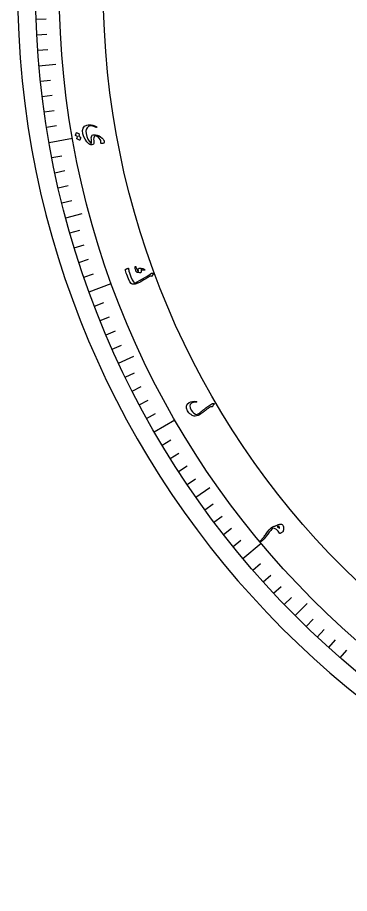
# Model space of a CAD drawing. Header units: millimetres. Extents: x -81 to 81, y -80 to 113.
# Drawn here: x -80.5 to -50.9, y -80.5 to -2.6 of the extents above; entities that cross this region are included whole.
import ezdxf

# ---------------------------------------------------------------- set-up
doc = ezdxf.new("R2010")
doc.units = ezdxf.units.MM
for name, color, linetype in [('CUT_OUTER', 1, 'Continuous'), ('ENGRAVE', 7, 'Continuous'), ('ENGRAVE_FINE', 8, 'Continuous'), ('TEXT', 5, 'Continuous')]:
    doc.layers.add(name, color=color, linetype=linetype)

msp = doc.modelspace()

# ---------------------------------------------------------------- linework, layer by layer
at = {"layer": 'CUT_OUTER'}
msp.add_arc((0, 0), 80.5, 180, 0, dxfattribs=at)
at = {"layer": 'ENGRAVE'}
for points in [[(-78.5898, -6.8757), (-77.0862, -6.7442)], [(-77.6915, -13.6991), (-75.6105, -13.3322)], [(-76.2019, -20.4182), (-74.7439, -20.0276)], [(-74.1324, -26.982), (-72.1467, -26.2592)], [(-71.4986, -33.3404), (-70.1307, -32.7025)], [(-68.3207, -39.445), (-66.4907, -38.3884)], [(-64.6229, -45.2494), (-63.3865, -44.3837)], [(-60.4332, -50.7095), (-58.8145, -49.3512)], [(-55.7837, -55.7837), (-54.7164, -54.7164)]]:
    msp.add_lwpolyline(points, dxfattribs=at)
for radius in [78.89, 78.89, 76.7769, 72.8525, 72.8525]:
    msp.add_circle((0, 0), radius, dxfattribs=at)
at = {"layer": 'ENGRAVE_FINE'}
for points in [[(-78.8419, -2.7532), (-77.9369, -2.7216)], [(-78.7819, -4.1288), (-77.8775, -4.0814)], [(-78.6978, -5.5031), (-77.7944, -5.4399)], [(-78.4578, -8.2463), (-77.5572, -8.1516)], [(-78.302, -9.6143), (-77.4031, -9.5039)], [(-78.1222, -10.9794), (-77.2254, -10.8533)], [(-77.9187, -12.3411), (-77.0243, -12.1994)], [(-77.4406, -15.0529), (-76.5516, -14.8801)], [(-77.1661, -16.4022), (-76.2802, -16.2139)], [(-76.8681, -17.7464), (-75.9856, -17.5427)], [(-76.5466, -19.0852), (-75.6679, -18.8661)], [(-75.8339, -21.745), (-74.9634, -21.4954)], [(-75.4429, -23.0652), (-74.5768, -22.8004)], [(-75.0288, -24.3784), (-74.1675, -24.0985)], [(-74.592, -25.6841), (-73.7357, -25.3892)], [(-73.6502, -28.2716), (-72.8047, -27.9471)], [(-73.1455, -29.5527), (-72.3059, -29.2135)], [(-72.6186, -30.8248), (-71.785, -30.4709)], [(-72.0696, -32.0875), (-71.2423, -31.7191)], [(-70.9059, -34.5831), (-70.0919, -34.1861)], [(-70.2915, -35.8153), (-69.4846, -35.4042)], [(-69.6557, -37.0366), (-68.8561, -36.6114)], [(-68.9987, -38.2466), (-68.2067, -37.8076)], [(-67.6219, -40.6314), (-66.8457, -40.1649)], [(-66.9025, -41.8053), (-66.1345, -41.3254)], [(-66.1627, -42.9666), (-65.4032, -42.4733)], [(-65.4028, -44.1147), (-64.652, -43.6083)], [(-63.8234, -46.3704), (-63.0907, -45.8381)], [(-63.0044, -47.4772), (-62.2811, -46.9322)], [(-62.1662, -48.5695), (-61.4525, -48.012)], [(-61.309, -49.6471), (-60.6052, -49.0772)], [(-59.539, -51.7565), (-58.8556, -51.1624)], [(-58.6267, -52.7877), (-57.9537, -52.1817)], [(-57.6965, -53.8029), (-57.0342, -53.1852)], [(-56.7487, -54.8016), (-56.0973, -54.1725)], [(-54.8016, -56.7487), (-54.1725, -56.0973)], [(-53.8029, -57.6965), (-53.1852, -57.0342)], [(-52.7877, -58.6267), (-52.1817, -57.9537)], [(-51.7565, -59.539), (-51.1624, -58.8556)]]:
    msp.add_lwpolyline(points, dxfattribs=at)
at = {"layer": 'TEXT'}
for points in [[(-73.0873, -13.7373), (-73.0736, -13.6394), (-73.0915, -13.5363), (-73.1409, -13.428), (-73.2217, -13.3142), (-73.2915, -13.2453), (-73.3695, -13.1913), (-73.4559, -13.1524), (-73.5507, -13.1286), (-73.5689, -13.1277), (-73.5872, -13.1306), (-73.6056, -13.1372), (-73.6241, -13.1476), (-73.6771, -13.2041), (-73.7096, -13.2888), (-73.7213, -13.4017), (-73.7121, -13.5429), (-73.7014, -13.6819), (-73.7092, -13.7859), (-73.7357, -13.8548), (-73.7809, -13.8885), (-73.8847, -13.9109), (-73.9815, -13.9077), (-74.0713, -13.8788), (-74.154, -13.8242), (-74.3391, -13.6358), (-74.488, -13.4254), (-74.6006, -13.1932), (-74.6765, -12.9397), (-74.7056, -12.6534), (-74.6573, -12.4277), (-74.532, -12.2629), (-74.3302, -12.1591), (-74.2139, -12.136), (-74.0841, -12.1322), (-73.9409, -12.1475), (-73.7841, -12.1819), (-73.7399, -12.1955), (-73.697, -12.2099), (-73.6554, -12.2251), (-73.6152, -12.2409), (-73.5761, -12.2577), (-73.5379, -12.2756), (-73.5006, -12.2944), (-73.4643, -12.3144), (-73.4488, -12.3258), (-73.4413, -12.337), (-73.442, -12.3482), (-73.4509, -12.3592), (-73.4629, -12.3666), (-73.4756, -12.37), (-73.489, -12.3695), (-73.503, -12.365), (-73.7128, -12.2789), (-73.8958, -12.2373), (-74.0523, -12.2406), (-74.182, -12.2892), (-74.3092, -12.3976), (-74.3879, -12.5392), (-74.418, -12.7139), (-74.3993, -12.9215), (-74.3327, -13.18), (-74.2373, -13.4063), (-74.1135, -13.6002), (-73.9615, -13.7615), (-73.9495, -13.7706), (-73.9387, -13.7729), (-73.9292, -13.7684), (-73.921, -13.7569), (-73.9096, -13.7148), (-73.9063, -13.6448), (-73.911, -13.5469), (-73.9236, -13.421), (-73.931, -13.2921), (-73.9192, -13.1906), (-73.8885, -13.1166), (-73.8387, -13.0702), (-73.7757, -13.0416), (-73.7072, -13.0247), (-73.6334, -13.0194), (-73.5542, -13.0257), (-73.3941, -13.0632), (-73.2415, -13.1271), (-73.0961, -13.2173), (-72.958, -13.3338), (-72.9245, -13.3653), (-72.8948, -13.3964), (-72.8688, -13.427), (-72.8466, -13.4572), (-72.828, -13.4868), (-72.8129, -13.5155), (-72.8012, -13.5434), (-72.793, -13.5705), (-72.783, -13.6805), (-72.8182, -13.7558), (-72.8987, -13.7964), (-73.0247, -13.8022), (-73.0603, -13.7953), (-73.0825, -13.7821), (-73.0915, -13.7628), (-73.0873, -13.7373)], [(-74.8853, -13.2314), (-74.8811, -13.2344), (-74.878, -13.2391), (-74.8762, -13.2455), (-74.8754, -13.2537), (-74.8809, -13.2843), (-74.8876, -13.3141), (-74.8955, -13.3433), (-74.9047, -13.3717), (-74.9152, -13.3997), (-74.9272, -13.4273), (-74.9408, -13.4547), (-74.9559, -13.4818), (-74.9609, -13.4875), (-74.9668, -13.4906), (-74.9736, -13.4912), (-74.9811, -13.4894), (-75.2238, -13.3879), (-75.2274, -13.3846), (-75.2284, -13.3789), (-75.2268, -13.3709), (-75.2228, -13.3605), (-75.2186, -13.3532), (-75.2132, -13.3414), (-75.2066, -13.3253), (-75.1987, -13.3049), (-75.1893, -13.2798), (-75.1785, -13.25), (-75.166, -13.2153), (-75.152, -13.1759), (-75.3405, -13.094), (-75.3466, -13.0898), (-75.349, -13.0834), (-75.3477, -13.0748), (-75.3427, -13.0642), (-75.3384, -13.0549), (-75.3321, -13.0404), (-75.3237, -13.0206), (-75.3132, -12.9956), (-75.3008, -12.9649), (-75.2865, -12.9283), (-75.2701, -12.8857), (-75.2519, -12.8372), (-75.2484, -12.8318), (-75.2444, -12.8291), (-75.24, -12.8289), (-75.2352, -12.8313), (-75.0013, -12.9388), (-74.9971, -12.9418), (-74.9941, -12.9465), (-74.9922, -12.953), (-74.9916, -12.9612), (-74.9951, -12.987), (-75.0001, -13.0123), (-75.0064, -13.0371), (-75.014, -13.0614), (-75.0229, -13.0851), (-75.0328, -13.1083), (-75.0437, -13.1309), (-75.0556, -13.153)], [(-68.3719, -25.3796), (-68.3955, -25.4054), (-68.4174, -25.4314), (-68.4375, -25.4574), (-68.4558, -25.4836), (-68.4722, -25.51), (-68.4867, -25.5369), (-68.4993, -25.5642), (-68.51, -25.592), (-68.5174, -25.6038), (-68.5285, -25.611), (-68.5433, -25.6135), (-68.5618, -25.6113), (-68.6615, -25.5937), (-68.6721, -25.5923), (-68.6808, -25.5918), (-68.6877, -25.592), (-68.6927, -25.5931), (-68.8973, -25.7196), (-69.0826, -25.8327), (-69.2486, -25.9322), (-69.3955, -26.0182), (-69.523, -26.0904), (-69.6312, -26.1484), (-69.7201, -26.1922), (-69.7897, -26.2219), (-69.9231, -26.272), (-69.9663, -26.2855), (-70.0104, -26.297), (-70.0554, -26.3065), (-70.1014, -26.3141), (-70.1484, -26.3194), (-70.1965, -26.3225), (-70.2457, -26.3232), (-70.2959, -26.3215), (-70.3913, -26.2631), (-70.5028, -26.0972), (-70.6296, -25.8236), (-70.7705, -25.4419), (-70.8092, -25.3208), (-70.8419, -25.2077), (-70.8684, -25.1025), (-70.8889, -25.0053), (-70.8883, -24.9956), (-70.8851, -24.9877), (-70.8793, -24.9816), (-70.871, -24.9773), (-70.8299, -24.96), (-70.7924, -24.9445), (-70.7584, -24.9309), (-70.7281, -24.9192), (-70.701, -24.9091), (-70.6768, -24.9007), (-70.6555, -24.8939), (-70.6371, -24.8886), (-70.6265, -24.8863), (-70.6196, -24.8879), (-70.6163, -24.8935), (-70.6166, -24.9031), (-70.6132, -24.9742), (-70.5981, -25.0621), (-70.5711, -25.1667), (-70.5321, -25.288), (-70.4027, -25.6456), (-70.2834, -25.9188), (-70.1753, -26.1076), (-70.079, -26.2123), (-69.9962, -26.1811), (-69.8518, -26.1079), (-69.6458, -25.9928), (-69.3781, -25.8362), (-69.1108, -25.6774), (-68.9087, -25.5568), (-68.7721, -25.4739), (-68.701, -25.4288), (-68.6818, -25.4157), (-68.6638, -25.4036), (-68.6471, -25.3923), (-68.6316, -25.3818), (-68.6175, -25.3722), (-68.605, -25.3636), (-68.5941, -25.3559), (-68.5847, -25.3492), (-68.5638, -25.3362), (-68.5423, -25.3275), (-68.5205, -25.3232), (-68.4982, -25.3233), (-68.3758, -25.3356), (-68.3672, -25.3372), (-68.361, -25.34), (-68.357, -25.344), (-68.3552, -25.3492), (-68.3565, -25.3569), (-68.3596, -25.3645), (-68.3648, -25.3721), (-68.3719, -25.3796)], [(-69.1372, -25.0496), (-69.1361, -25.0549), (-69.1366, -25.06), (-69.1386, -25.0649), (-69.1423, -25.0697), (-69.1462, -25.0723), (-69.1507, -25.0743), (-69.1558, -25.0757), (-69.1615, -25.0767), (-69.3269, -25.0725), (-69.3441, -25.0709), (-69.358, -25.0677), (-69.3686, -25.0629), (-69.3759, -25.0566), (-69.3979, -25.0262), (-69.4212, -25.0019), (-69.4457, -24.9838), (-69.4714, -24.9719), (-69.4827, -24.9717), (-69.4914, -24.9806), (-69.4977, -24.9985), (-69.5016, -25.0255), (-69.5014, -25.0426), (-69.5007, -25.06), (-69.4995, -25.0778), (-69.4978, -25.096), (-69.4954, -25.1148), (-69.4924, -25.1343), (-69.4888, -25.1545), (-69.4845, -25.1754), (-69.4885, -25.2546), (-69.5397, -25.2981), (-69.6384, -25.306), (-69.7845, -25.278), (-69.831, -25.2613), (-69.8693, -25.2425), (-69.8995, -25.2215), (-69.9216, -25.1983), (-69.9388, -25.1702), (-69.9564, -25.1293), (-69.9744, -25.0754), (-69.9928, -25.0085), (-70.0014, -24.9741), (-70.0083, -24.9411), (-70.0136, -24.9093), (-70.0173, -24.879), (-70.0198, -24.8501), (-70.0217, -24.823), (-70.023, -24.7975), (-70.0237, -24.7738), (-70.021, -24.758), (-70.0159, -24.7457), (-70.0085, -24.7367), (-69.9987, -24.7312), (-69.9873, -24.7291), (-69.9778, -24.7314), (-69.9701, -24.7383), (-69.9644, -24.7497), (-69.9484, -24.7868), (-69.9309, -24.8291), (-69.9118, -24.8766), (-69.8913, -24.9293), (-69.8529, -25.0276), (-69.8191, -25.103), (-69.79, -25.1555), (-69.7656, -25.185), (-69.7607, -25.1883), (-69.7556, -25.1891), (-69.7502, -25.1876), (-69.7444, -25.1836), (-69.7414, -25.1798), (-69.7394, -25.1741), (-69.7385, -25.1664), (-69.7386, -25.1569), (-69.7478, -25.0712), (-69.7501, -25.0348), (-69.7479, -25.0022), (-69.7412, -24.9734), (-69.7301, -24.9484), (-69.7149, -24.9251), (-69.6966, -24.9081), (-69.6754, -24.8972), (-69.6512, -24.8926), (-69.4788, -24.8867), (-69.3357, -24.9109), (-69.2219, -24.9652), (-69.1372, -25.0496)], [(-63.0243, -36.9176), (-63.014, -36.9174), (-63.0053, -36.9197), (-62.9981, -36.9246), (-62.9923, -36.9319), (-62.989, -36.9407), (-62.9893, -36.9499), (-62.9931, -36.9596), (-63.0005, -36.9697), (-63.0446, -37.0263), (-63.0799, -37.0799), (-63.1065, -37.1305), (-63.1243, -37.178), (-63.1317, -37.1933), (-63.1445, -37.2039), (-63.1625, -37.2098), (-63.1859, -37.211), (-63.198, -37.21), (-63.2097, -37.2092), (-63.2209, -37.2085), (-63.2315, -37.208), (-63.2415, -37.2074), (-63.2507, -37.2068), (-63.2591, -37.2062), (-63.2667, -37.2055), (-63.2803, -37.2047), (-63.2946, -37.2069), (-63.3097, -37.2121), (-63.3256, -37.2202), (-63.3672, -37.2486), (-63.4122, -37.2802), (-63.4605, -37.3151), (-63.5122, -37.3532), (-63.5674, -37.3944), (-63.6261, -37.4385), (-63.6884, -37.4856), (-63.7542, -37.5356), (-63.8192, -37.5865), (-63.8806, -37.6339), (-63.9385, -37.6777), (-63.9927, -37.718), (-64.0434, -37.7549), (-64.0907, -37.7888), (-64.1344, -37.8195), (-64.1748, -37.8472), (-64.2973, -37.9239), (-64.4212, -37.9833), (-64.5465, -38.0252), (-64.6733, -38.0496), (-64.7563, -38.0494), (-64.8462, -38.0265), (-64.9432, -37.9808), (-65.047, -37.9122), (-65.1473, -37.8305), (-65.2321, -37.7482), (-65.3016, -37.6654), (-65.3556, -37.5822), (-65.4496, -37.3501), (-65.4568, -37.15), (-65.3776, -36.9823), (-65.2124, -36.8469), (-65.0695, -36.7808), (-64.9156, -36.7409), (-64.7506, -36.7271), (-64.5747, -36.7392), (-64.5636, -36.7414), (-64.5552, -36.7456), (-64.5494, -36.7516), (-64.5463, -36.7597), (-64.5448, -36.7692), (-64.5454, -36.7774), (-64.5479, -36.7843), (-64.5525, -36.7898), (-64.5603, -36.7964), (-64.5689, -36.8008), (-64.5782, -36.8032), (-64.5882, -36.8035), (-64.7341, -36.8101), (-64.853, -36.8248), (-64.945, -36.848), (-65.01, -36.8797), (-65.1211, -36.9987), (-65.1634, -37.1439), (-65.1365, -37.3151), (-65.0402, -37.5121), (-64.9231, -37.6722), (-64.7962, -37.7922), (-64.66, -37.8722), (-64.5145, -37.9122), (-64.4719, -37.8845), (-64.4227, -37.8511), (-64.367, -37.8119), (-64.3047, -37.767), (-64.2358, -37.7161), (-64.1602, -37.659), (-64.078, -37.5958), (-63.989, -37.5263), (-63.8965, -37.4558), (-63.8053, -37.3868), (-63.7152, -37.3194), (-63.6263, -37.2536), (-63.5385, -37.1896), (-63.4517, -37.1273), (-63.3659, -37.067), (-63.2811, -37.0085), (-63.2015, -36.9488), (-63.1915, -36.9435), (-63.1816, -36.9396), (-63.1718, -36.9369), (-63.162, -36.9356)], [(-57.5574, -47.8321), (-57.5166, -47.8085), (-57.4752, -47.786), (-57.433, -47.7646), (-57.3903, -47.7443), (-57.3468, -47.7255), (-57.3029, -47.7089), (-57.2583, -47.6943), (-57.2132, -47.6819), (-57.1265, -47.6653), (-57.052, -47.6606), (-56.9897, -47.668), (-56.9396, -47.6873), (-56.884, -47.7342), (-56.8445, -47.804), (-56.8212, -47.8969), (-56.8139, -48.0129), (-56.8142, -48.0469), (-56.8156, -48.0808), (-56.8179, -48.1146), (-56.8213, -48.1483), (-56.8255, -48.1821), (-56.8305, -48.2161), (-56.8363, -48.2503), (-56.8429, -48.2847), (-56.8476, -48.3035), (-56.8545, -48.3193), (-56.8634, -48.3321), (-56.8744, -48.3419), (-56.9259, -48.3729), (-56.9722, -48.4003), (-57.0132, -48.4241), (-57.0488, -48.4443), (-57.0786, -48.4607), (-57.102, -48.4732), (-57.119, -48.4817), (-57.1297, -48.4861), (-57.1455, -48.4883), (-57.159, -48.4852), (-57.1704, -48.4769), (-57.1795, -48.4633), (-57.3012, -48.2703), (-57.4418, -48.1318), (-57.6017, -48.0477), (-57.7811, -48.018), (-57.7985, -48.0198), (-57.8133, -48.0248), (-57.8255, -48.0328), (-57.8352, -48.0439), (-57.9528, -48.2089), (-58.0778, -48.3775), (-58.2102, -48.5498), (-58.3499, -48.7256), (-58.5439, -48.9549), (-58.6937, -49.1079), (-58.7996, -49.1842), (-58.8614, -49.1839), (-58.8691, -49.1691), (-58.8667, -49.1503), (-58.8544, -49.1277), (-58.8321, -49.101), (-58.7821, -49.0498), (-58.7314, -48.9947), (-58.6802, -48.9358), (-58.6285, -48.873), (-58.576, -48.8068), (-58.5227, -48.7375), (-58.4686, -48.6652), (-58.4137, -48.59), (-58.2292, -48.3379), (-58.0764, -48.146), (-57.9558, -48.0138), (-57.8674, -47.9413), (-57.8211, -47.9138), (-57.7768, -47.8905), (-57.7345, -47.8714), (-57.694, -47.8565), (-57.6559, -47.8453), (-57.6204, -47.8376), (-57.5876, -47.8332), (-57.5574, -47.8321)], [(-57.3778, -47.8797), (-57.3519, -47.8932), (-57.3259, -47.9084), (-57.2995, -47.9252), (-57.273, -47.9438), (-57.2463, -47.9639), (-57.2196, -47.9854), (-57.1929, -48.0083), (-57.1662, -48.0327), (-57.1692, -47.9695), (-57.178, -47.9202), (-57.1927, -47.8848), (-57.2132, -47.8634), (-57.249, -47.8475), (-57.2884, -47.8449), (-57.3313, -47.8556), (-57.3778, -47.8797)]]:
    msp.add_lwpolyline(points, close=True, dxfattribs=at)

doc.saveas('drawing.dxf')
